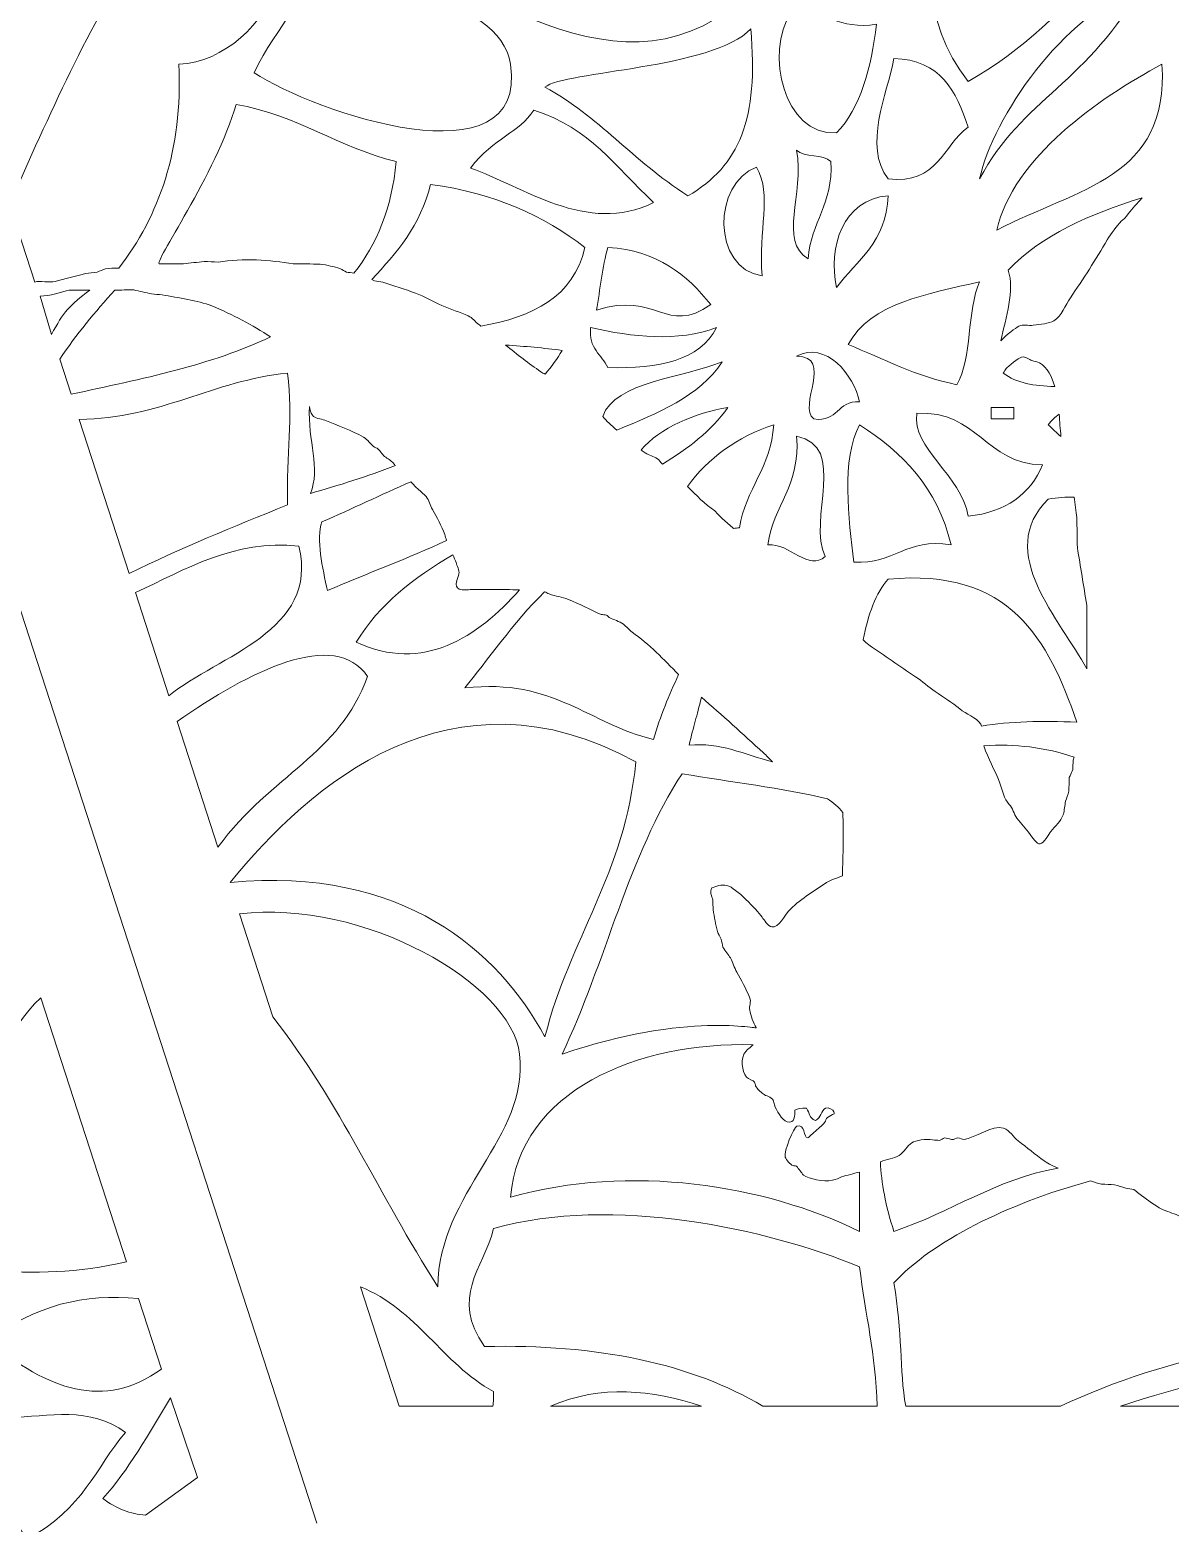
# Model space of a CAD drawing. Header units: millimetres. Extents: x -210 to 134, y -139 to 86.
# Drawn here: x 49.54 to 71.32, y 11.08 to 39.59 of the extents above; entities that cross this region are included whole.
import ezdxf

# ---------------------------------------------------------------- set-up
doc = ezdxf.new("R2010")
doc.units = ezdxf.units.MM
doc.header["$MEASUREMENT"] = 0
doc.layers.add('Side 2 Detail', color=7, linetype='Continuous')
doc.layers.add('Side 2 Scoring', color=7, linetype='Continuous')

msp = doc.modelspace()

# ---------------------------------------------------------------- linework, layer by layer
at = {"layer": 'Side 2 Detail', "color": 250, "lineweight": 9}
for points, knots in [([(55.7714, 41.6686), (57.732, 40.5763), (60.9842, 37.9367), (63.31, 40.3579), (63.31, 40.3579), (63.3038, 43.3012), (63.383, 46.3306), (62.7643, 48.6614), (62.7643, 48.6614), (61.6232, 43.9911), (58.1062, 43.9909), (55.7714, 41.6686)], [0, 0, 0, 0, 0.25, 0.25, 0.25, 0.25, 0.5, 0.5, 0.5, 0.5, 1, 1, 1, 1]), ([(71.8331, 43.5263), (70.247, 44.0165), (69.4478, 45.2931), (68.4459, 46.367), (68.4459, 46.367), (68.0273, 43.9515), (65.5989, 40.9506), (67.462, 38.6091), (67.462, 38.6091), (69.5204, 39.7695), (70.8161, 41.8818), (71.8331, 43.5263)], [0, 0, 0, 0, 0.25, 0.25, 0.25, 0.25, 0.5, 0.5, 0.5, 0.5, 1, 1, 1, 1]), ([(49.6336, 34.7782), (49.7339, 34.8082), (49.9079, 34.7618), (50.0208, 34.791), (50.0208, 34.791), (50.1928, 34.8342), (50.4301, 34.8971), (50.6024, 34.9391), (50.6024, 34.9391), (50.6758, 34.9491), (50.7492, 34.9592), (50.8218, 34.9694), (50.8218, 34.9694), (50.8773, 34.9902), (50.9304, 35.0101), (50.9862, 35.0311), (50.9862, 35.0311), (51.0623, 35.0483), (51.1481, 35.0417), (51.2352, 35.0424), (51.2352, 35.0424), (52.0063, 36.04), (52.4614, 37.3024), (52.3845, 38.9373), (52.3845, 38.9373), (54.1412, 39.0251), (55.3053, 41.8184), (53.97, 42.8299)], [0, 0, 0, 0, 0.125, 0.125, 0.125, 0.125, 0.25, 0.25, 0.25, 0.25, 0.375, 0.375, 0.375, 0.375, 0.5, 0.5, 0.5, 0.5, 0.625, 0.625, 0.625, 0.625, 0.75, 0.75, 0.75, 0.75, 1, 1, 1, 1]), ([(72.7978, 38.7812), (72.8146, 38.8045), (72.8325, 38.8288), (72.8491, 38.8532), (72.8491, 38.8532), (72.8942, 38.8897), (72.9545, 38.9252), (72.9921, 38.9693), (72.9921, 38.9693), (73.0007, 38.9888), (73.0086, 39.0069), (73.0175, 39.0265), (73.0175, 39.0265), (73.0423, 39.0419), (73.0692, 39.057), (73.0944, 39.0725), (73.0944, 39.0725), (73.3193, 39.3183), (73.5343, 39.5641), (73.7834, 39.7886), (73.7834, 39.7886), (73.8647, 39.8614), (73.9312, 39.9522), (73.9984, 40.0373), (73.9984, 40.0373), (74.2064, 40.2402), (74.4132, 40.4435), (74.6216, 40.6462), (74.6216, 40.6462), (74.6746, 40.7053), (74.7277, 40.7652), (74.7794, 40.8249), (74.7794, 40.8249), (74.8765, 40.8989), (74.9733, 40.9737), (75.0698, 41.0481), (75.0698, 41.0481), (74.849, 41.6396), (74.6126, 42.216), (74.2368, 42.652), (74.2368, 42.652), (73.184, 41.3981), (70.833, 40.1858), (71.8803, 37.7663), (71.8803, 37.7663), (72.0729, 38.0179), (72.2782, 38.244), (72.4815, 38.4858), (72.4815, 38.4858), (72.5683, 38.5897), (72.6899, 38.6958), (72.7978, 38.7812)], [0, 0, 0, 0, 0.0714286, 0.0714286, 0.0714286, 0.0714286, 0.1428571, 0.1428571, 0.1428571, 0.1428571, 0.2142857, 0.2142857, 0.2142857, 0.2142857, 0.2857143, 0.2857143, 0.2857143, 0.2857143, 0.3571429, 0.3571429, 0.3571429, 0.3571429, 0.4285714, 0.4285714, 0.4285714, 0.4285714, 0.5, 0.5, 0.5, 0.5, 0.5714286, 0.5714286, 0.5714286, 0.5714286, 0.6428571, 0.6428571, 0.6428571, 0.6428571, 0.7142857, 0.7142857, 0.7142857, 0.7142857, 0.7857143, 0.7857143, 0.7857143, 0.7857143, 0.8571429, 0.8571429, 0.8571429, 0.8571429, 1, 1, 1, 1]), ([(58.7211, 38.9371), (58.523, 40.2809), (55.7431, 40.4212), (55.0063, 41.5593), (55.0063, 41.5593), (54.9336, 40.1393), (54.2573, 39.7018), (53.8215, 38.7757), (53.8215, 38.7757), (54.9663, 38.0161), (59.0605, 36.6299), (58.7211, 38.9371)], [0, 0, 0, 0, 0.25, 0.25, 0.25, 0.25, 0.5, 0.5, 0.5, 0.5, 1, 1, 1, 1]), ([(70.7834, 40.4607), (69.2317, 39.8235), (67.9502, 37.9439), (67.6811, 36.7514), (67.6811, 36.7514), (68.4876, 38.2765), (69.7892, 38.6064), (70.7834, 40.4607)], [0, 0, 0, 0, 0.3333333, 0.3333333, 0.3333333, 0.3333333, 1, 1, 1, 1]), ([(65.714, 39.7023), (64.9764, 39.5829), (64.7528, 39.9787), (64.0748, 39.9203), (64.0748, 39.9203), (63.5856, 39.1524), (63.9242, 37.5806), (64.9495, 37.6257), (64.9495, 37.6257), (65.408, 38.1141), (65.6072, 38.8617), (65.714, 39.7023)], [0, 0, 0, 0, 0.25, 0.25, 0.25, 0.25, 0.5, 0.5, 0.5, 0.5, 1, 1, 1, 1]), ([(63.3103, 39.6115), (62.5775, 38.847), (59.7457, 38.811), (59.377, 38.5004), (59.377, 38.5004), (60.4178, 37.938), (61.0245, 37.1209), (62.1087, 36.4241), (62.1087, 36.4241), (63.0991, 36.9999), (63.4588, 37.8974), (63.3103, 39.6115)], [0, 0, 0, 0, 0.25, 0.25, 0.25, 0.25, 0.5, 0.5, 0.5, 0.5, 1, 1, 1, 1]), ([(67.462, 37.7353), (67.2374, 38.4207), (66.9328, 39.0269), (66.0419, 39.0468), (66.0419, 39.0468), (65.9182, 38.3687), (65.4456, 37.3773), (65.9327, 36.7512), (65.9327, 36.7512), (66.8894, 36.6329), (66.9725, 37.3875), (67.462, 37.7353)], [0, 0, 0, 0, 0.25, 0.25, 0.25, 0.25, 0.5, 0.5, 0.5, 0.5, 1, 1, 1, 1]), ([(71.1641, 38.9368), (69.9576, 38.2963), (68.3116, 37.1445), (68.0094, 35.7689), (68.0094, 35.7689), (69.5701, 36.5867), (71.2964, 36.7521), (71.1641, 38.9368)], [0, 0, 0, 0, 0.3333333, 0.3333333, 0.3333333, 0.3333333, 1, 1, 1, 1]), ([(52.4724, 35.1282), (52.6009, 35.1468), (52.747, 35.152), (52.8655, 35.1739), (52.8655, 35.1739), (52.9544, 35.1685), (53.0432, 35.1637), (53.1325, 35.1587), (53.1325, 35.1587), (53.622, 35.2395), (54.1222, 35.2018), (54.5677, 35.1232), (54.5677, 35.1232), (54.7403, 35.1232), (54.9101, 35.1234), (55.0834, 35.1229), (55.0834, 35.1229), (55.2315, 35.0983), (55.3359, 35.0759), (55.4717, 35.0312), (55.4717, 35.0312), (55.5092, 35.0109), (55.5468, 34.9904), (55.5847, 34.9694), (55.5847, 34.9694), (55.6329, 34.9623), (55.6812, 34.9544), (55.7301, 34.9472), (55.7301, 34.9472), (56.1631, 35.4929), (56.4546, 36.1812), (56.5355, 37.0795), (56.5355, 37.0795), (55.4238, 37.351), (54.6531, 37.9646), (53.4763, 38.1723), (53.4763, 38.1723), (53.1149, 36.8609), (51.8581, 35.0975), (52.0183, 35.1234), (52.0183, 35.1234), (52.1699, 35.1244), (52.3208, 35.1255), (52.4724, 35.1282)], [0, 0, 0, 0, 0.0833333, 0.0833333, 0.0833333, 0.0833333, 0.1666667, 0.1666667, 0.1666667, 0.1666667, 0.25, 0.25, 0.25, 0.25, 0.3333333, 0.3333333, 0.3333333, 0.3333333, 0.4166667, 0.4166667, 0.4166667, 0.4166667, 0.5, 0.5, 0.5, 0.5, 0.5833333, 0.5833333, 0.5833333, 0.5833333, 0.6666667, 0.6666667, 0.6666667, 0.6666667, 0.75, 0.75, 0.75, 0.75, 0.8333333, 0.8333333, 0.8333333, 0.8333333, 1, 1, 1, 1]), ([(61.4524, 36.2982), (60.7003, 37.0025), (60.2597, 37.7012), (59.1652, 38.0626), (59.1652, 38.0626), (58.8823, 37.6169), (58.4107, 37.5532), (57.9559, 36.9538), (57.9559, 36.9538), (58.9444, 36.6146), (60.1835, 35.665), (61.4524, 36.2982)], [0, 0, 0, 0, 0.25, 0.25, 0.25, 0.25, 0.5, 0.5, 0.5, 0.5, 1, 1, 1, 1]), ([(64.4027, 35.2218), (64.4617, 35.9282), (64.8851, 36.2696), (64.8403, 37.0795), (64.8403, 37.0795), (64.7004, 37.2314), (64.3242, 37.1465), (64.1843, 37.2986), (64.1843, 37.2986), (64.3352, 36.442), (63.8364, 35.5685), (64.4027, 35.2218)], [0, 0, 0, 0, 0.25, 0.25, 0.25, 0.25, 0.5, 0.5, 0.5, 0.5, 1, 1, 1, 1]), ([(63.4195, 36.97), (62.5868, 36.6747), (62.5544, 35.0443), (63.5284, 34.8941), (63.5284, 34.8941), (63.4419, 35.7724), (63.7292, 36.4363), (63.4195, 36.97)], [0, 0, 0, 0, 0.3333333, 0.3333333, 0.3333333, 0.3333333, 1, 1, 1, 1]), ([(56.2795, 34.7768), (56.4818, 34.7146), (56.7029, 34.6406), (56.9079, 34.566), (56.9079, 34.566), (57.0764, 34.505), (57.2514, 34.4041), (57.4085, 34.3303), (57.4085, 34.3303), (57.5777, 34.2521), (57.7441, 34.2062), (57.9142, 34.1312), (57.9142, 34.1312), (57.987, 34.0993), (58.0521, 34.0158), (58.1134, 33.9672), (58.1134, 33.9672), (58.1265, 33.9571), (58.1406, 33.9471), (58.1537, 33.9376), (58.1537, 33.9376), (59.1424, 34.1117), (59.9262, 34.4928), (60.1412, 35.4407), (60.1412, 35.4407), (59.3557, 36.0389), (58.4159, 36.4828), (57.1915, 36.6423), (57.1915, 36.6423), (57.0003, 35.8562), (56.5452, 35.3337), (56.0715, 34.8302), (56.0715, 34.8302), (56.088, 34.8192), (56.1042, 34.808), (56.1207, 34.8009), (56.1207, 34.8009), (56.1731, 34.7923), (56.2268, 34.7844), (56.2795, 34.7768)], [0, 0, 0, 0, 0.0909091, 0.0909091, 0.0909091, 0.0909091, 0.1818182, 0.1818182, 0.1818182, 0.1818182, 0.2727273, 0.2727273, 0.2727273, 0.2727273, 0.3636364, 0.3636364, 0.3636364, 0.3636364, 0.4545455, 0.4545455, 0.4545455, 0.4545455, 0.5454545, 0.5454545, 0.5454545, 0.5454545, 0.6363636, 0.6363636, 0.6363636, 0.6363636, 0.7272727, 0.7272727, 0.7272727, 0.7272727, 0.8181818, 0.8181818, 0.8181818, 0.8181818, 1, 1, 1, 1]), ([(65.9324, 36.4237), (65.0725, 36.3657), (64.7762, 35.4359), (64.9491, 34.6755), (64.9491, 34.6755), (65.335, 35.2009), (65.9065, 35.5394), (65.9324, 36.4237)], [0, 0, 0, 0, 0.3333333, 0.3333333, 0.3333333, 0.3333333, 1, 1, 1, 1]), ([(68.7053, 33.9533), (68.8449, 33.9748), (68.9985, 33.9798), (69.0995, 34.0394), (69.0995, 34.0394), (69.2507, 34.1328), (69.3155, 34.3321), (69.4154, 34.4788), (69.4154, 34.4788), (69.6627, 34.8416), (69.8973, 35.2031), (70.1202, 35.5875), (70.1202, 35.5875), (70.1926, 35.7135), (70.2973, 35.8369), (70.3914, 35.9461), (70.3914, 35.9461), (70.4131, 35.9623), (70.4361, 35.9798), (70.4575, 35.9972), (70.4575, 35.9972), (70.5347, 36.1094), (70.6239, 36.2126), (70.7186, 36.3087), (70.7186, 36.3087), (70.7428, 36.3332), (70.7624, 36.3616), (70.7834, 36.3893), (70.7834, 36.3893), (69.7888, 36.0701), (68.8603, 35.6841), (68.2275, 35.0037), (68.2275, 35.0037), (68.3512, 34.6261), (68.1875, 34.0938), (68.0828, 33.6584), (68.0828, 33.6584), (68.203, 33.7764), (68.3601, 33.8992), (68.4297, 33.9373), (68.4297, 33.9373), (68.5034, 33.9798), (68.6109, 33.9386), (68.7053, 33.9533)], [0, 0, 0, 0, 0.0833333, 0.0833333, 0.0833333, 0.0833333, 0.1666667, 0.1666667, 0.1666667, 0.1666667, 0.25, 0.25, 0.25, 0.25, 0.3333333, 0.3333333, 0.3333333, 0.3333333, 0.4166667, 0.4166667, 0.4166667, 0.4166667, 0.5, 0.5, 0.5, 0.5, 0.5833333, 0.5833333, 0.5833333, 0.5833333, 0.6666667, 0.6666667, 0.6666667, 0.6666667, 0.75, 0.75, 0.75, 0.75, 0.8333333, 0.8333333, 0.8333333, 0.8333333, 1, 1, 1, 1]), ([(62.5458, 34.3482), (62.089, 34.9119), (61.5399, 35.382), (60.579, 35.441), (60.579, 35.441), (60.4767, 35.0695), (60.4326, 34.64), (60.3599, 34.2389), (60.3599, 34.2389), (61.5199, 34.617), (61.6853, 33.7459), (62.5458, 34.3482)], [0, 0, 0, 0, 0.25, 0.25, 0.25, 0.25, 0.5, 0.5, 0.5, 0.5, 1, 1, 1, 1]), ([(49.9523, 33.7788), (50.1742, 34.2018), (50.3061, 34.3407), (50.6823, 34.624), (50.6823, 34.624), (50.4863, 34.6238), (50.487, 34.6233), (50.2906, 34.623), (50.2906, 34.623), (50.1414, 34.5925), (49.9189, 34.5108), (49.7335, 34.5074)], [0, 0, 0, 0, 0.25, 0.25, 0.25, 0.25, 0.5, 0.5, 0.5, 0.5, 1, 1, 1, 1]), ([(52.0638, 34.5352), (51.9976, 34.5412), (51.9318, 34.5448), (51.864, 34.551), (51.864, 34.551), (51.7506, 34.5756), (51.6359, 34.6015), (51.5219, 34.6271), (51.5219, 34.6271), (51.402, 34.6268), (51.2807, 34.6266), (51.1601, 34.6263), (51.1601, 34.6263), (50.7884, 34.2078), (50.425, 33.7814), (50.1111, 33.3051)], [0, 0, 0, 0, 0.2, 0.2, 0.2, 0.2, 0.4, 0.4, 0.4, 0.4, 0.6, 0.6, 0.6, 0.6, 1, 1, 1, 1]), ([(50.3275, 32.6374), (51.6755, 32.9249), (53.0332, 33.2019), (54.1381, 33.7323), (54.1381, 33.7323), (53.787, 33.9528), (53.4143, 34.1596), (53.0147, 34.3212), (53.0147, 34.3212), (52.7397, 34.432), (52.3776, 34.4754), (52.0638, 34.5352)], [0, 0, 0, 0, 0.25, 0.25, 0.25, 0.25, 0.5, 0.5, 0.5, 0.5, 1, 1, 1, 1]), ([(67.6808, 34.7854), (66.6855, 34.5424), (65.5979, 34.3916), (65.1676, 33.5834), (65.1676, 33.5834), (65.8476, 33.3161), (66.4577, 32.9785), (67.2436, 32.8185), (67.2436, 32.8185), (67.543, 33.3209), (67.4317, 34.2335), (67.6808, 34.7854)], [0, 0, 0, 0, 0.25, 0.25, 0.25, 0.25, 0.5, 0.5, 0.5, 0.5, 1, 1, 1, 1]), ([(62.6551, 33.9109), (61.9175, 33.6296), (61.0476, 33.7249), (60.2507, 33.9116), (60.2507, 33.9116), (60.2025, 33.4987), (60.4664, 33.3979), (60.5787, 33.1457), (60.5787, 33.1457), (61.5571, 33.1153), (62.3374, 33.2818), (62.6551, 33.9109)], [0, 0, 0, 0, 0.25, 0.25, 0.25, 0.25, 0.5, 0.5, 0.5, 0.5, 1, 1, 1, 1]), ([(64.1847, 33.3647), (64.9037, 33.3568), (64.1947, 32.4073), (64.5123, 32.163), (64.5123, 32.163), (64.9801, 32.095), (64.9574, 32.5189), (65.386, 32.4905), (65.386, 32.4905), (65.2816, 33.0083), (64.7383, 33.6608), (64.1847, 33.3647)], [0, 0, 0, 0, 0.25, 0.25, 0.25, 0.25, 0.5, 0.5, 0.5, 0.5, 1, 1, 1, 1]), ([(59.3805, 33.0205), (59.5059, 33.1656), (59.6151, 33.3163), (59.7043, 33.4739), (59.7043, 33.4739), (59.3602, 33.5178), (58.9953, 33.5528), (58.626, 33.5741), (58.626, 33.5741), (58.8469, 33.3988), (59.0673, 33.2226), (59.2999, 33.0642), (59.2999, 33.0642), (59.3257, 33.0462), (59.3533, 33.0341), (59.3805, 33.0205)], [0, 0, 0, 0, 0.2, 0.2, 0.2, 0.2, 0.4, 0.4, 0.4, 0.4, 0.6, 0.6, 0.6, 0.6, 1, 1, 1, 1]), ([(60.7492, 31.9522), (61.533, 32.275), (62.3264, 32.5878), (62.7639, 33.2553), (62.7639, 33.2553), (62.0591, 32.9569), (60.7041, 32.8808), (60.4826, 32.2104), (60.4826, 32.2104), (60.5484, 32.1307), (60.6486, 32.0371), (60.7492, 31.9522)], [0, 0, 0, 0, 0.25, 0.25, 0.25, 0.25, 0.5, 0.5, 0.5, 0.5, 1, 1, 1, 1]), ([(68.8273, 33.2381), (68.7777, 33.2524), (68.7295, 33.2656), (68.6798, 33.2792), (68.6798, 33.2792), (68.6292, 33.2965), (68.5596, 33.3633), (68.48, 33.3449), (68.48, 33.3449), (68.4321, 33.3338), (68.2175, 33.1638), (68.1893, 33.1254), (68.1893, 33.1254), (68.1755, 33.1066), (68.1545, 33.0727), (68.1327, 33.037), (68.1327, 33.037), (68.3825, 32.8498), (68.7264, 32.7909), (69.1146, 32.7836), (69.1146, 32.7836), (69.0612, 32.9742), (68.9782, 33.1371), (68.8273, 33.2381)], [0, 0, 0, 0, 0.1428571, 0.1428571, 0.1428571, 0.1428571, 0.2857143, 0.2857143, 0.2857143, 0.2857143, 0.4285714, 0.4285714, 0.4285714, 0.4285714, 0.5714286, 0.5714286, 0.5714286, 0.5714286, 0.7142857, 0.7142857, 0.7142857, 0.7142857, 1, 1, 1, 1]), ([(51.4371, 29.213), (52.4076, 29.6877), (53.4322, 30.1077), (54.4606, 30.5235), (54.4606, 30.5235), (54.4368, 31.5095), (54.5722, 32.1735), (54.4602, 33.037)], [0, 0, 0, 0, 0.3333333, 0.3333333, 0.3333333, 0.3333333, 1, 1, 1, 1]), ([(56.315, 31.4485), (56.2637, 31.4899), (56.2268, 31.5665), (56.1721, 31.6039), (56.1721, 31.6039), (56.1552, 31.6092), (56.1373, 31.6164), (56.1207, 31.6227), (56.1207, 31.6227), (56.047, 31.6788), (55.995, 31.7691), (55.9127, 31.8173), (55.9127, 31.8173), (55.6829, 31.947), (55.42, 32.0366), (55.1754, 32.1386), (55.1754, 32.1386), (55.0941, 32.1737), (54.9815, 32.1682), (54.9353, 32.2357), (54.9353, 32.2357), (54.9046, 32.2798), (54.8902, 32.3381), (54.8798, 32.4007), (54.8798, 32.4007), (54.8426, 31.7496), (55.0996, 31.2163), (54.897, 30.7421), (54.897, 30.7421), (55.4317, 30.8913), (55.9847, 31.0677), (56.5204, 31.2723), (56.5204, 31.2723), (56.5083, 31.2871), (56.4952, 31.3021), (56.4838, 31.3169), (56.4838, 31.3169), (56.4418, 31.3698), (56.3691, 31.4074), (56.315, 31.4485)], [0, 0, 0, 0, 0.0909091, 0.0909091, 0.0909091, 0.0909091, 0.1818182, 0.1818182, 0.1818182, 0.1818182, 0.2727273, 0.2727273, 0.2727273, 0.2727273, 0.3636364, 0.3636364, 0.3636364, 0.3636364, 0.4545455, 0.4545455, 0.4545455, 0.4545455, 0.5454545, 0.5454545, 0.5454545, 0.5454545, 0.6363636, 0.6363636, 0.6363636, 0.6363636, 0.7272727, 0.7272727, 0.7272727, 0.7272727, 0.8181818, 0.8181818, 0.8181818, 0.8181818, 1, 1, 1, 1]), ([(61.5257, 31.4035), (61.5612, 31.3777), (61.5905, 31.3377), (61.6212, 31.3009), (61.6212, 31.3009), (62.1056, 31.5941), (62.5455, 31.9313), (62.8735, 32.3816), (62.8735, 32.3816), (62.2575, 32.285), (61.5585, 31.991), (61.2184, 31.5715), (61.2184, 31.5715), (61.2433, 31.5534), (61.2667, 31.5321), (61.2915, 31.5162), (61.2915, 31.5162), (61.369, 31.4678), (61.4537, 31.4566), (61.5257, 31.4035)], [0, 0, 0, 0, 0.1666667, 0.1666667, 0.1666667, 0.1666667, 0.3333333, 0.3333333, 0.3333333, 0.3333333, 0.5, 0.5, 0.5, 0.5, 0.6666667, 0.6666667, 0.6666667, 0.6666667, 1, 1, 1, 1]), ([(67.462, 30.3056), (68.1813, 30.3871), (68.6478, 30.7223), (68.8827, 31.2888), (68.8827, 31.2888), (67.7714, 31.3059), (67.6625, 32.327), (66.4791, 32.2722), (66.4791, 32.2722), (66.3809, 31.6072), (67.3276, 31.0964), (67.462, 30.3056)], [0, 0, 0, 0, 0.25, 0.25, 0.25, 0.25, 0.5, 0.5, 0.5, 0.5, 1, 1, 1, 1]), ([(67.8995, 32.3813), (67.8992, 32.3084), (67.8995, 32.2354), (67.8995, 32.1632), (67.8995, 32.1632), (68.0449, 32.163), (68.191, 32.163), (68.336, 32.1634), (68.336, 32.1634), (68.3364, 32.2352), (68.3364, 32.3084), (68.3364, 32.3816), (68.3364, 32.3816), (68.1913, 32.3816), (68.0449, 32.3818), (67.8995, 32.3813)], [0, 0, 0, 0, 0.2, 0.2, 0.2, 0.2, 0.4, 0.4, 0.4, 0.4, 0.6, 0.6, 0.6, 0.6, 1, 1, 1, 1]), ([(68.9916, 32.0533), (69.0702, 31.9753), (69.1518, 31.9007), (69.2338, 31.8266), (69.2338, 31.8266), (69.2207, 31.9698), (69.2101, 32.1141), (69.1994, 32.2566), (69.1994, 32.2566), (69.126, 32.2021), (69.0564, 32.1367), (68.9916, 32.0533)], [0, 0, 0, 0, 0.25, 0.25, 0.25, 0.25, 0.5, 0.5, 0.5, 0.5, 1, 1, 1, 1]), ([(62.7732, 30.2488), (62.8452, 30.1947), (62.9114, 30.1328), (62.9803, 30.0737), (62.9803, 30.0737), (63.0171, 30.0777), (63.0506, 30.0784), (63.0915, 30.087), (63.0915, 30.087), (63.2156, 30.8367), (63.6944, 31.233), (63.7475, 32.0538), (63.7475, 32.0538), (63.0447, 31.814), (62.4931, 31.4227), (62.1018, 30.871), (62.1018, 30.871), (62.2675, 30.7078), (62.4301, 30.5419), (62.6206, 30.4078), (62.6206, 30.4078), (62.6709, 30.3542), (62.7219, 30.3013), (62.7732, 30.2488)], [0, 0, 0, 0, 0.1428571, 0.1428571, 0.1428571, 0.1428571, 0.2857143, 0.2857143, 0.2857143, 0.2857143, 0.4285714, 0.4285714, 0.4285714, 0.4285714, 0.5714286, 0.5714286, 0.5714286, 0.5714286, 0.7142857, 0.7142857, 0.7142857, 0.7142857, 1, 1, 1, 1]), ([(67.1344, 29.7589), (66.8804, 30.8527), (66.2045, 31.5241), (65.3863, 32.0533), (65.3863, 32.0533), (65.0346, 31.406), (65.1779, 30.2439), (65.2771, 29.4316), (65.2771, 29.4316), (66.0605, 29.3756), (66.2624, 29.903), (67.1344, 29.7589)], [0, 0, 0, 0, 0.25, 0.25, 0.25, 0.25, 0.5, 0.5, 0.5, 0.5, 1, 1, 1, 1]), ([(64.7307, 29.5401), (64.3859, 30.2414), (65.1744, 31.6454), (64.1847, 31.8351), (64.1847, 31.8351), (64.2653, 30.8802), (63.7406, 30.5301), (63.6383, 29.759), (63.6383, 29.759), (64.0493, 29.8009), (64.4227, 29.2404), (64.7307, 29.5401)], [0, 0, 0, 0, 0.25, 0.25, 0.25, 0.25, 0.5, 0.5, 0.5, 0.5, 1, 1, 1, 1]), ([(57.229, 30.4327), (57.1808, 30.5182), (57.1646, 30.6057), (57.1119, 30.6833), (57.1119, 30.6833), (57.0616, 30.728), (57.0134, 30.7715), (56.9638, 30.8156), (56.9638, 30.8156), (56.9117, 30.8599), (56.8639, 30.9107), (56.8159, 30.9623), (56.8159, 30.9623), (56.242, 30.7144), (55.6877, 30.4467), (55.1151, 30.1962), (55.1151, 30.1962), (55.0063, 29.8772), (55.1261, 29.3075), (55.225, 28.885), (55.225, 28.885), (55.9729, 29.2146), (56.7667, 29.4972), (57.4974, 29.8438), (57.4974, 29.8438), (57.4867, 29.8822), (57.4757, 29.9196), (57.465, 29.9582), (57.465, 29.9582), (57.401, 30.1173), (57.3124, 30.287), (57.229, 30.4327)], [0, 0, 0, 0, 0.1111111, 0.1111111, 0.1111111, 0.1111111, 0.2222222, 0.2222222, 0.2222222, 0.2222222, 0.3333333, 0.3333333, 0.3333333, 0.3333333, 0.4444444, 0.4444444, 0.4444444, 0.4444444, 0.5555556, 0.5555556, 0.5555556, 0.5555556, 0.6666667, 0.6666667, 0.6666667, 0.6666667, 0.7777778, 0.7777778, 0.7777778, 0.7777778, 1, 1, 1, 1]), ([(69.7268, 27.7969), (69.7268, 28.0675), (69.7268, 28.3369), (69.7264, 28.6089), (69.7264, 28.6089), (69.6662, 28.9765), (69.6072, 29.3534), (69.5483, 29.7013), (69.5483, 29.7013), (69.5446, 29.8944), (69.5415, 30.0872), (69.5383, 30.2789), (69.5383, 30.2789), (69.5156, 30.4019), (69.5032, 30.5388), (69.4863, 30.6732), (69.4863, 30.6732), (69.3341, 30.6728), (69.1718, 30.6615), (68.992, 30.6334), (68.992, 30.6334), (67.9519, 29.6217), (69.2338, 28.3169), (69.7264, 27.3904), (69.7264, 27.3904), (69.7278, 27.5237), (69.7268, 27.6591), (69.7268, 27.7969)], [0, 0, 0, 0, 0.125, 0.125, 0.125, 0.125, 0.25, 0.25, 0.25, 0.25, 0.375, 0.375, 0.375, 0.375, 0.5, 0.5, 0.5, 0.5, 0.625, 0.625, 0.625, 0.625, 0.75, 0.75, 0.75, 0.75, 1, 1, 1, 1]), ([(57.9807, 28.9046), (57.8991, 28.9045), (57.8057, 28.886), (57.7406, 28.916), (57.7406, 28.916), (57.6235, 28.9668), (57.7179, 29.1358), (57.7348, 29.2068), (57.7348, 29.2068), (57.7493, 29.264), (57.6965, 29.3687), (57.6793, 29.4211), (57.6793, 29.4211), (57.6635, 29.4673), (57.6407, 29.5172), (57.6183, 29.5659), (57.6183, 29.5659), (56.8752, 29.1387), (56.2169, 28.6263), (55.7718, 27.9013), (55.7718, 27.9013), (57.0488, 27.3053), (58.0948, 27.9929), (58.8941, 28.9028), (58.8941, 28.9028), (58.8093, 28.9033), (58.7239, 28.9036), (58.6398, 28.9046), (58.6398, 28.9046), (58.4207, 28.9043), (58.2009, 28.9048), (57.9807, 28.9046)], [0, 0, 0, 0, 0.1111111, 0.1111111, 0.1111111, 0.1111111, 0.2222222, 0.2222222, 0.2222222, 0.2222222, 0.3333333, 0.3333333, 0.3333333, 0.3333333, 0.4444444, 0.4444444, 0.4444444, 0.4444444, 0.5555556, 0.5555556, 0.5555556, 0.5555556, 0.6666667, 0.6666667, 0.6666667, 0.6666667, 0.7777778, 0.7777778, 0.7777778, 0.7777778, 1, 1, 1, 1]), ([(66.457, 27.239), (66.5849, 27.1569), (66.7065, 27.0443), (66.8308, 26.9587), (66.8308, 26.9587), (66.9893, 26.8476), (67.1543, 26.7494), (67.2997, 26.6257), (67.2997, 26.6257), (67.4224, 26.5224), (67.6146, 26.4697), (67.7049, 26.335), (67.7049, 26.335), (67.7114, 26.3251), (67.7124, 26.3114), (67.7166, 26.2997), (67.7166, 26.2997), (68.2654, 26.3823), (68.8714, 26.4076), (69.5383, 26.372), (69.5383, 26.372), (68.9975, 27.9438), (68.2675, 29.3258), (65.9324, 29.1036), (65.9324, 29.1036), (65.704, 28.8471), (65.5458, 28.4253), (65.4562, 27.9443), (65.4562, 27.9443), (65.4907, 27.9114), (65.5248, 27.8771), (65.5624, 27.8529), (65.5624, 27.8529), (65.8628, 27.6501), (66.1515, 27.4379), (66.457, 27.239)], [0, 0, 0, 0, 0.1, 0.1, 0.1, 0.1, 0.2, 0.2, 0.2, 0.2, 0.3, 0.3, 0.3, 0.3, 0.4, 0.4, 0.4, 0.4, 0.5, 0.5, 0.5, 0.5, 0.6, 0.6, 0.6, 0.6, 0.7, 0.7, 0.7, 0.7, 0.8, 0.8, 0.8, 0.8, 1, 1, 1, 1]), ([(61.041, 28.0928), (60.9852, 28.1435), (60.9329, 28.1957), (60.8771, 28.2456), (60.8771, 28.2456), (60.7899, 28.3021), (60.7051, 28.3238), (60.6014, 28.3734), (60.6014, 28.3734), (60.5849, 28.3887), (60.568, 28.4049), (60.5508, 28.4196), (60.5508, 28.4196), (60.5167, 28.422), (60.4822, 28.4267), (60.4492, 28.4301), (60.4492, 28.4301), (60.2497, 28.5105), (60.0371, 28.6346), (59.8252, 28.7167), (59.8252, 28.7167), (59.6957, 28.766), (59.5903, 28.7751), (59.457, 28.8235), (59.457, 28.8235), (59.4284, 28.8366), (59.3994, 28.8494), (59.3705, 28.8624), (59.3705, 28.8624), (58.7662, 28.2687), (58.2622, 27.5287), (57.8474, 27.0273), (57.8474, 27.0273), (59.5669, 27.2179), (60.2108, 26.3317), (61.4531, 26.0442), (61.4531, 26.0442), (61.5768, 26.4919), (61.7524, 26.8867), (61.9282, 27.2813), (61.9282, 27.2813), (61.6525, 27.5714), (61.3714, 27.8609), (61.041, 28.0928)], [0, 0, 0, 0, 0.0833333, 0.0833333, 0.0833333, 0.0833333, 0.1666667, 0.1666667, 0.1666667, 0.1666667, 0.25, 0.25, 0.25, 0.25, 0.3333333, 0.3333333, 0.3333333, 0.3333333, 0.4166667, 0.4166667, 0.4166667, 0.4166667, 0.5, 0.5, 0.5, 0.5, 0.5833333, 0.5833333, 0.5833333, 0.5833333, 0.6666667, 0.6666667, 0.6666667, 0.6666667, 0.75, 0.75, 0.75, 0.75, 0.8333333, 0.8333333, 0.8333333, 0.8333333, 1, 1, 1, 1]), ([(59.377, 20.362), (59.8539, 22.2532), (60.9011, 23.4585), (61.114, 25.6141), (61.114, 25.6141), (57.599, 27.5488), (54.8757, 25.1731), (53.3674, 23.3131), (53.3674, 23.3131), (56.6609, 23.6199), (58.4927, 22.0026), (59.377, 20.362)], [0, 0, 0, 0, 0.25, 0.25, 0.25, 0.25, 0.5, 0.5, 0.5, 0.5, 1, 1, 1, 1]), ([(63.5501, 25.7881), (63.3482, 25.9641), (63.1587, 26.1474), (62.9624, 26.3248), (62.9624, 26.3248), (62.7643, 26.504), (62.5624, 26.6741), (62.366, 26.8515), (62.366, 26.8515), (62.2765, 26.4772), (62.221, 26.3064), (62.13, 25.9327), (62.13, 25.9327), (62.7191, 25.9955), (63.1922, 25.7543), (63.7275, 25.6142), (63.7275, 25.6142), (63.6658, 25.6711), (63.6086, 25.737), (63.5501, 25.7881)], [0, 0, 0, 0, 0.1666667, 0.1666667, 0.1666667, 0.1666667, 0.3333333, 0.3333333, 0.3333333, 0.3333333, 0.5, 0.5, 0.5, 0.5, 0.6666667, 0.6666667, 0.6666667, 0.6666667, 1, 1, 1, 1]), ([(68.2454, 24.8012), (68.3133, 24.7297), (68.3336, 24.6222), (68.3943, 24.5416), (68.3943, 24.5416), (68.4718, 24.435), (68.5706, 24.337), (68.6437, 24.2293), (68.6437, 24.2293), (68.6688, 24.1957), (68.7822, 24.0312), (68.8369, 24.0467), (68.8369, 24.0467), (68.9062, 24.0657), (68.9988, 24.2278), (69.0423, 24.2867), (69.0423, 24.2867), (69.1235, 24.3964), (69.2286, 24.4698), (69.2824, 24.6129), (69.2824, 24.6129), (69.2962, 24.6963), (69.3096, 24.7807), (69.3227, 24.8639), (69.3227, 24.8639), (69.3399, 24.9244), (69.3713, 24.9812), (69.3854, 25.0578), (69.3854, 25.0578), (69.3885, 25.1426), (69.3909, 25.2287), (69.3943, 25.3133), (69.3943, 25.3133), (69.4136, 25.3553), (69.4322, 25.3994), (69.4515, 25.4401), (69.4515, 25.4401), (69.4739, 25.5202), (69.4543, 25.6025), (69.476, 25.6702), (69.476, 25.6702), (69.4794, 25.6807), (69.4856, 25.6931), (69.4895, 25.7048), (69.4895, 25.7048), (68.9406, 25.8888), (68.3543, 25.9675), (67.7631, 25.9181), (67.7631, 25.9181), (67.8375, 25.6754), (67.975, 25.4576), (68.0611, 25.227), (68.0611, 25.227), (68.119, 25.0709), (68.1438, 24.9109), (68.2454, 24.8012)], [0, 0, 0, 0, 0.0666667, 0.0666667, 0.0666667, 0.0666667, 0.1333333, 0.1333333, 0.1333333, 0.1333333, 0.2, 0.2, 0.2, 0.2, 0.2666667, 0.2666667, 0.2666667, 0.2666667, 0.3333333, 0.3333333, 0.3333333, 0.3333333, 0.4, 0.4, 0.4, 0.4, 0.4666667, 0.4666667, 0.4666667, 0.4666667, 0.5333333, 0.5333333, 0.5333333, 0.5333333, 0.6, 0.6, 0.6, 0.6, 0.6666667, 0.6666667, 0.6666667, 0.6666667, 0.7333333, 0.7333333, 0.7333333, 0.7333333, 0.8, 0.8, 0.8, 0.8, 0.8666667, 0.8666667, 0.8666667, 0.8666667, 1, 1, 1, 1]), ([(63.4123, 20.5405), (63.3568, 20.6199), (63.3096, 20.7725), (63.2883, 20.874), (63.2883, 20.874), (63.2728, 20.9573), (63.3286, 21.0171), (63.2838, 21.1239), (63.2838, 21.1239), (63.217, 21.2834), (63.1281, 21.4512), (63.0443, 21.5985), (63.0443, 21.5985), (62.9903, 21.6922), (62.972, 21.7793), (62.921, 21.8696), (62.921, 21.8696), (62.8845, 21.9342), (62.8146, 22.0034), (62.7787, 22.0737), (62.7787, 22.0737), (62.766, 22.1264), (62.7543, 22.1788), (62.7429, 22.2315), (62.7429, 22.2315), (62.7181, 22.2797), (62.695, 22.3273), (62.6709, 22.3748), (62.6709, 22.3748), (62.6375, 22.5136), (62.6161, 22.6444), (62.5893, 22.7939), (62.5893, 22.7939), (62.5886, 22.8537), (62.5858, 22.9142), (62.583, 22.9734), (62.583, 22.9734), (62.5658, 23.0544), (62.5173, 23.1298), (62.5634, 23.2071), (62.5634, 23.2071), (62.6365, 23.2349), (62.7522, 23.281), (62.8552, 23.2543), (62.8552, 23.2543), (63.0381, 23.2056), (63.4092, 22.7981), (63.5246, 22.6504), (63.5246, 22.6504), (63.5704, 22.5926), (63.6342, 22.4795), (63.7134, 22.4618), (63.7134, 22.4618), (63.8322, 22.4348), (63.9707, 22.7), (64.0293, 22.7634), (64.0293, 22.7634), (64.2274, 22.9696), (64.5126, 23.15), (64.7555, 23.3103), (64.7555, 23.3103), (64.853, 23.3754), (64.9684, 23.3927), (65.0604, 23.4385), (65.0604, 23.4385), (65.0721, 23.8498), (65.0804, 24.26), (65.067, 24.6469), (65.067, 24.6469), (64.9905, 24.7521), (64.8888, 24.835), (64.7738, 24.9083), (64.7738, 24.9083), (63.8987, 25.1192), (62.9255, 25.2301), (61.9988, 25.3884), (61.9988, 25.3884), (60.9821, 23.8567), (60.5298, 21.7588), (59.7043, 20.0347), (59.7043, 20.0347), (62.1304, 20.8553), (63.4591, 20.4965), (63.4123, 20.5405)], [0, 0, 0, 0, 0.0454545, 0.0454545, 0.0454545, 0.0454545, 0.0909091, 0.0909091, 0.0909091, 0.0909091, 0.1363636, 0.1363636, 0.1363636, 0.1363636, 0.1818182, 0.1818182, 0.1818182, 0.1818182, 0.2272727, 0.2272727, 0.2272727, 0.2272727, 0.2727273, 0.2727273, 0.2727273, 0.2727273, 0.3181818, 0.3181818, 0.3181818, 0.3181818, 0.3636364, 0.3636364, 0.3636364, 0.3636364, 0.4090909, 0.4090909, 0.4090909, 0.4090909, 0.4545455, 0.4545455, 0.4545455, 0.4545455, 0.5, 0.5, 0.5, 0.5, 0.5454545, 0.5454545, 0.5454545, 0.5454545, 0.5909091, 0.5909091, 0.5909091, 0.5909091, 0.6363636, 0.6363636, 0.6363636, 0.6363636, 0.6818182, 0.6818182, 0.6818182, 0.6818182, 0.7272727, 0.7272727, 0.7272727, 0.7272727, 0.7727273, 0.7727273, 0.7727273, 0.7727273, 0.8181818, 0.8181818, 0.8181818, 0.8181818, 0.8636364, 0.8636364, 0.8636364, 0.8636364, 0.9090909, 0.9090909, 0.9090909, 0.9090909, 1, 1, 1, 1]), ([(51.3824, 16.0692), (50.4395, 15.8426), (49.6529, 15.8558), (48.7231, 15.887), (48.7231, 15.887), (48.7351, 17.4969), (48.4223, 19.9031), (49.7453, 21.1074)], [0, 0, 0, 0, 0.3333333, 0.3333333, 0.3333333, 0.3333333, 1, 1, 1, 1]), ([(54.1829, 20.7424), (55.4869, 19.0619), (56.1903, 17.3741), (57.3327, 15.5904), (57.3327, 15.5904), (57.3424, 17.3985), (59.0804, 18.4316), (58.8941, 20.0346)], [0, 0, 0, 0, 0.3333333, 0.3333333, 0.3333333, 0.3333333, 1, 1, 1, 1]), ([(63.3544, 20.2127), (61.1485, 20.2714), (58.892, 19.3354), (58.7208, 17.3031), (58.7208, 17.3031), (61.0069, 17.942), (63.5628, 17.5434), (65.386, 16.6472), (65.386, 16.6472), (65.386, 17.0254), (65.386, 17.4036), (65.386, 17.7815), (65.386, 17.7815), (65.2713, 17.7517), (65.1572, 17.7201), (65.0418, 17.6895), (65.0418, 17.6895), (64.9877, 17.6719), (64.9443, 17.6358), (64.8723, 17.6239), (64.8723, 17.6239), (64.6932, 17.5918), (64.4227, 17.6456), (64.3163, 17.7203), (64.3163, 17.7203), (64.2722, 17.7779), (64.2274, 17.8364), (64.1836, 17.8947), (64.1836, 17.8947), (64.1606, 17.8976), (64.1392, 17.9012), (64.1165, 17.9046), (64.1165, 17.9046), (64.0586, 17.9232), (63.9897, 18.0097), (63.9676, 18.0686), (63.9676, 18.0686), (63.9315, 18.1742), (64.1371, 18.6374), (64.1885, 18.6562), (64.1885, 18.6562), (64.3597, 18.7197), (64.3104, 18.4238), (64.3976, 18.4364), (64.3976, 18.4364), (64.4138, 18.44), (64.7042, 18.7042), (64.7197, 18.728), (64.7197, 18.728), (64.7438, 18.7635), (64.7431, 18.7988), (64.7766, 18.8238), (64.7766, 18.8238), (64.8189, 18.8489), (64.8606, 18.8713), (64.9033, 18.8953), (64.9033, 18.8953), (64.9019, 18.9075), (64.9006, 18.9191), (64.8978, 18.9316), (64.8978, 18.9316), (64.8827, 18.9668), (64.7975, 19.0279), (64.7397, 19.0034), (64.7397, 19.0034), (64.6443, 18.9538), (64.6584, 18.8104), (64.5457, 18.7681), (64.5457, 18.7681), (64.4158, 18.8152), (64.4379, 18.8977), (64.3735, 19.0033), (64.3735, 19.0033), (64.2722, 19.0053), (64.2064, 18.9997), (64.1523, 18.9624), (64.1523, 18.9624), (64.1523, 18.8675), (64.154, 18.6975), (64.0055, 18.742), (64.0055, 18.742), (63.8946, 18.7754), (63.804, 18.9638), (63.7596, 19.0651), (63.7596, 19.0651), (63.7526, 19.0949), (63.7458, 19.1259), (63.7389, 19.1561), (63.7389, 19.1561), (63.7013, 19.2143), (63.6011, 19.2332), (63.5446, 19.2732), (63.5446, 19.2732), (63.495, 19.3095), (63.4316, 19.3722), (63.402, 19.4272), (63.402, 19.4272), (63.3954, 19.4501), (63.3875, 19.4746), (63.3809, 19.4994), (63.3809, 19.4994), (63.3589, 19.5328), (63.2631, 19.5517), (63.2273, 19.5962), (63.2273, 19.5962), (63.1367, 19.7109), (63.1084, 19.9579), (63.2118, 20.0812), (63.2118, 20.0812), (63.2473, 20.1233), (63.3544, 20.2127), (63.3544, 20.2127)], [0, 0, 0, 0, 0.0344828, 0.0344828, 0.0344828, 0.0344828, 0.0689655, 0.0689655, 0.0689655, 0.0689655, 0.1034483, 0.1034483, 0.1034483, 0.1034483, 0.137931, 0.137931, 0.137931, 0.137931, 0.1724138, 0.1724138, 0.1724138, 0.1724138, 0.2068966, 0.2068966, 0.2068966, 0.2068966, 0.2413793, 0.2413793, 0.2413793, 0.2413793, 0.2758621, 0.2758621, 0.2758621, 0.2758621, 0.3103448, 0.3103448, 0.3103448, 0.3103448, 0.3448276, 0.3448276, 0.3448276, 0.3448276, 0.3793103, 0.3793103, 0.3793103, 0.3793103, 0.4137931, 0.4137931, 0.4137931, 0.4137931, 0.4482759, 0.4482759, 0.4482759, 0.4482759, 0.4827586, 0.4827586, 0.4827586, 0.4827586, 0.5172414, 0.5172414, 0.5172414, 0.5172414, 0.5517241, 0.5517241, 0.5517241, 0.5517241, 0.5862069, 0.5862069, 0.5862069, 0.5862069, 0.6206897, 0.6206897, 0.6206897, 0.6206897, 0.6551724, 0.6551724, 0.6551724, 0.6551724, 0.6896552, 0.6896552, 0.6896552, 0.6896552, 0.7241379, 0.7241379, 0.7241379, 0.7241379, 0.7586207, 0.7586207, 0.7586207, 0.7586207, 0.7931034, 0.7931034, 0.7931034, 0.7931034, 0.8275862, 0.8275862, 0.8275862, 0.8275862, 0.862069, 0.862069, 0.862069, 0.862069, 0.8965517, 0.8965517, 0.8965517, 0.8965517, 0.9310345, 0.9310345, 0.9310345, 0.9310345, 1, 1, 1, 1]), ([(68.9145, 17.9963), (68.7429, 18.1208), (68.5837, 18.2474), (68.4191, 18.3745), (68.4191, 18.3745), (68.3315, 18.4419), (68.2513, 18.5868), (68.1376, 18.6193), (68.1376, 18.6193), (67.9305, 18.6824), (67.575, 18.434), (67.3872, 18.4), (67.3872, 18.4), (67.3459, 18.4121), (67.3049, 18.4238), (67.2642, 18.4359), (67.2642, 18.4359), (67.2267, 18.4284), (67.1988, 18.3944), (67.1416, 18.4054), (67.1416, 18.4054), (67.0965, 18.4154), (67.0527, 18.4255), (67.0086, 18.4366), (67.0086, 18.4366), (66.9783, 18.4183), (66.9477, 18.4018), (66.9156, 18.3854), (66.9156, 18.3854), (66.8718, 18.3882), (66.8277, 18.3919), (66.7836, 18.3954), (66.7836, 18.3954), (66.6527, 18.4173), (66.4677, 18.387), (66.3854, 18.3387), (66.3854, 18.3387), (66.3024, 18.2903), (66.2311, 18.1534), (66.1449, 18.0986), (66.1449, 18.0986), (66.0419, 18.034), (65.9024, 18.0288), (65.7849, 17.9744), (65.7849, 17.9744), (65.8053, 17.5761), (65.8852, 17.1365), (66.0419, 16.647), (66.0419, 16.647), (67.1533, 17.0165), (67.9681, 17.639), (69.1825, 17.8576), (69.1825, 17.8576), (69.0619, 17.9046), (68.9455, 17.9653), (68.9145, 17.9963)], [0, 0, 0, 0, 0.0666667, 0.0666667, 0.0666667, 0.0666667, 0.1333333, 0.1333333, 0.1333333, 0.1333333, 0.2, 0.2, 0.2, 0.2, 0.2666667, 0.2666667, 0.2666667, 0.2666667, 0.3333333, 0.3333333, 0.3333333, 0.3333333, 0.4, 0.4, 0.4, 0.4, 0.4666667, 0.4666667, 0.4666667, 0.4666667, 0.5333333, 0.5333333, 0.5333333, 0.5333333, 0.6, 0.6, 0.6, 0.6, 0.6666667, 0.6666667, 0.6666667, 0.6666667, 0.7333333, 0.7333333, 0.7333333, 0.7333333, 0.8, 0.8, 0.8, 0.8, 0.8666667, 0.8666667, 0.8666667, 0.8666667, 1, 1, 1, 1]), ([(75.8329, 14.9315), (75.7588, 14.9661), (75.6668, 15.0271), (75.5931, 15.0641), (75.5931, 15.0641), (75.4842, 15.1179), (75.4002, 15.1456), (75.2854, 15.1865), (75.2854, 15.1865), (75.188, 15.2237), (75.0877, 15.3129), (74.9802, 15.3391), (74.9802, 15.3391), (74.8066, 15.382), (74.5024, 15.3751), (74.396, 15.4779), (74.396, 15.4779), (74.2354, 15.6343), (74.0494, 15.8955), (73.9374, 16.0958), (73.9374, 16.0958), (73.8761, 16.2048), (73.8168, 16.3525), (73.7221, 16.4272), (73.7221, 16.4272), (73.718, 16.4315), (73.3697, 16.54), (73.3697, 16.54), (73.3697, 16.54), (73.3238, 16.5281), (73.3541, 16.2772), (73.37, 16.1981), (73.37, 16.1981), (73.3993, 16.0553), (73.5722, 15.8753), (73.533, 15.6922), (73.533, 15.6922), (73.5195, 15.6586), (73.5061, 15.6241), (73.493, 15.59), (73.493, 15.59), (73.4785, 15.5292), (73.4837, 15.4871), (73.4362, 15.4627), (73.4362, 15.4627), (73.3824, 15.4507), (73.3273, 15.4378), (73.2729, 15.4266), (73.2729, 15.4266), (73.2198, 15.3895), (73.1784, 15.3162), (73.1254, 15.2834), (73.1254, 15.2834), (73.1213, 15.2836), (73.1182, 15.2836), (73.114, 15.2834), (73.114, 15.2834), (73.0864, 15.2693), (73.042, 15.2833), (73.0014, 15.2733), (73.0014, 15.2733), (72.9407, 15.2579), (72.9142, 15.2035), (72.8529, 15.1916), (72.8529, 15.1916), (72.744, 15.1704), (72.5218, 15.3094), (72.4815, 15.3601), (72.4815, 15.3601), (72.465, 15.4064), (72.4498, 15.4555), (72.4343, 15.5031), (72.4343, 15.5031), (72.4109, 15.532), (72.3744, 15.5244), (72.3633, 15.5694), (72.3633, 15.5694), (72.3447, 15.6485), (72.414, 15.6553), (72.425, 15.7127), (72.425, 15.7127), (72.4012, 15.7396), (72.3764, 15.7678), (72.3527, 15.7935), (72.3527, 15.7935), (72.2882, 15.8388), (72.19, 15.8079), (72.1801, 15.9061), (72.1801, 15.9061), (72.2348, 16.0329), (72.3237, 15.9332), (72.4409, 15.9738), (72.4409, 15.9738), (72.4581, 15.9816), (72.4622, 15.9847), (72.4708, 16.0043), (72.4708, 16.0043), (72.4794, 16.0545), (72.4874, 16.1056), (72.496, 16.1569), (72.496, 16.1569), (72.539, 16.2951), (72.5952, 16.4994), (72.5573, 16.704), (72.5573, 16.704), (72.5497, 16.7123), (72.5404, 16.7169), (72.5325, 16.7245), (72.5325, 16.7245), (72.2434, 16.7187), (71.9506, 16.73), (71.7446, 16.8118), (71.7446, 16.8118), (71.6416, 16.853), (71.5334, 16.9283), (71.4335, 16.9688), (71.4335, 16.9688), (71.3353, 17.0101), (71.1968, 17.0446), (71.1124, 17.0976), (71.1124, 17.0976), (70.9812, 17.1786), (70.8492, 17.2759), (70.7228, 17.3684), (70.7228, 17.3684), (70.6907, 17.3953), (70.6591, 17.4232), (70.6263, 17.4494), (70.6263, 17.4494), (70.5757, 17.4573), (70.5243, 17.4678), (70.4727, 17.4752), (70.4727, 17.4752), (70.401, 17.4957), (70.33, 17.5166), (70.2591, 17.5365), (70.2591, 17.5365), (70.175, 17.5419), (70.0909, 17.5472), (70.0076, 17.5512), (70.0076, 17.5512), (69.9442, 17.5651), (69.8729, 17.5878), (69.8002, 17.6128), (69.8002, 17.6128), (68.1941, 17.1738), (66.7778, 16.4584), (66.0419, 15.6643), (66.0419, 15.6643), (66.2097, 14.7212), (66.1477, 14.0065), (66.2683, 13.3094)], [0, 0, 0, 0, 0.025641, 0.025641, 0.025641, 0.025641, 0.0512821, 0.0512821, 0.0512821, 0.0512821, 0.0769231, 0.0769231, 0.0769231, 0.0769231, 0.1025641, 0.1025641, 0.1025641, 0.1025641, 0.1282051, 0.1282051, 0.1282051, 0.1282051, 0.1538462, 0.1538462, 0.1538462, 0.1538462, 0.1794872, 0.1794872, 0.1794872, 0.1794872, 0.2051282, 0.2051282, 0.2051282, 0.2051282, 0.2307692, 0.2307692, 0.2307692, 0.2307692, 0.2564103, 0.2564103, 0.2564103, 0.2564103, 0.2820513, 0.2820513, 0.2820513, 0.2820513, 0.3076923, 0.3076923, 0.3076923, 0.3076923, 0.3333333, 0.3333333, 0.3333333, 0.3333333, 0.3589744, 0.3589744, 0.3589744, 0.3589744, 0.3846154, 0.3846154, 0.3846154, 0.3846154, 0.4102564, 0.4102564, 0.4102564, 0.4102564, 0.4358974, 0.4358974, 0.4358974, 0.4358974, 0.4615385, 0.4615385, 0.4615385, 0.4615385, 0.4871795, 0.4871795, 0.4871795, 0.4871795, 0.5128205, 0.5128205, 0.5128205, 0.5128205, 0.5384615, 0.5384615, 0.5384615, 0.5384615, 0.5641026, 0.5641026, 0.5641026, 0.5641026, 0.5897436, 0.5897436, 0.5897436, 0.5897436, 0.6153846, 0.6153846, 0.6153846, 0.6153846, 0.6410256, 0.6410256, 0.6410256, 0.6410256, 0.6666667, 0.6666667, 0.6666667, 0.6666667, 0.6923077, 0.6923077, 0.6923077, 0.6923077, 0.7179487, 0.7179487, 0.7179487, 0.7179487, 0.7435897, 0.7435897, 0.7435897, 0.7435897, 0.7692308, 0.7692308, 0.7692308, 0.7692308, 0.7948718, 0.7948718, 0.7948718, 0.7948718, 0.8205128, 0.8205128, 0.8205128, 0.8205128, 0.8461538, 0.8461538, 0.8461538, 0.8461538, 0.8717949, 0.8717949, 0.8717949, 0.8717949, 0.8974359, 0.8974359, 0.8974359, 0.8974359, 0.9230769, 0.9230769, 0.9230769, 0.9230769, 0.9487179, 0.9487179, 0.9487179, 0.9487179, 1, 1, 1, 1]), ([(65.7233, 13.3084), (65.6926, 14.3202), (65.5021, 15.0433), (65.386, 15.9712), (65.386, 15.9712), (63.6245, 16.6987), (60.6831, 17.3431), (58.3973, 16.7056)], [0, 0, 0, 0, 0.3333333, 0.3333333, 0.3333333, 0.3333333, 1, 1, 1, 1]), ([(58.3973, 16.7056), (58.1909, 15.9098), (57.5656, 15.4009), (58.2219, 14.4489), (58.2219, 14.4489), (60.3741, 14.5004), (62.1903, 14.1197), (63.5401, 13.3085)], [0, 0, 0, 0, 0.3333333, 0.3333333, 0.3333333, 0.3333333, 1, 1, 1, 1]), ([(52.0504, 14.0146), (50.95, 13.2265), (49.8865, 13.6257), (48.7469, 14.5533), (48.7469, 14.5533), (49.6357, 15.2452), (50.5827, 15.4627), (51.6114, 15.3637)], [0, 0, 0, 0, 0.3333333, 0.3333333, 0.3333333, 0.3333333, 1, 1, 1, 1]), ([(55.8524, 15.5904), (55.8524, 15.5904), (56.592, 13.3082), (56.592, 13.3082), (56.592, 13.3082), (56.592, 13.3082), (58.3835, 13.308), (58.3835, 13.308)], [0, 0, 0, 0, 0.3333333, 0.3333333, 0.3333333, 0.3333333, 1, 1, 1, 1]), ([(58.3835, 13.308), (58.3962, 13.3919), (58.4014, 13.4837), (58.3931, 13.5883), (58.3931, 13.5883), (57.4178, 14.1259), (56.9327, 15.1558), (55.8524, 15.5904)], [0, 0, 0, 0, 0.3333333, 0.3333333, 0.3333333, 0.3333333, 1, 1, 1, 1]), ([(69.2245, 13.3092), (71.2681, 14.2692), (73.7986, 14.8077), (76.5505, 14.618), (76.5505, 14.618), (76.4864, 14.6621), (76.421, 14.705), (76.3538, 14.7369), (76.3538, 14.7369), (76.1857, 14.8168), (76.0048, 14.8504), (75.8329, 14.9315)], [0, 0, 0, 0, 0.25, 0.25, 0.25, 0.25, 0.5, 0.5, 0.5, 0.5, 1, 1, 1, 1]), ([(77.564, 13.8878), (77.5055, 13.9366), (77.4518, 13.9931), (77.3966, 14.0484), (77.3966, 14.0484), (75.2055, 14.4122), (72.6762, 14.0895), (70.3693, 13.3096)], [0, 0, 0, 0, 0.3333333, 0.3333333, 0.3333333, 0.3333333, 1, 1, 1, 1]), ([(51.7476, 11.2258), (51.4623, 11.252), (51.1888, 11.3512), (50.9304, 11.5479), (50.9304, 11.5479), (51.4144, 12.0635), (51.8147, 12.8002), (52.2281, 13.4675)], [0, 0, 0, 0, 0.3333333, 0.3333333, 0.3333333, 0.3333333, 1, 1, 1, 1]), ([(51.3651, 12.8088), (50.7829, 12.1188), (50.582, 11.3684), (49.4762, 10.7614), (49.4762, 10.7614), (48.9756, 11.5967), (48.9143, 12.3625), (49.14, 13.0832), (49.14, 13.0832), (49.9027, 13.1249), (50.6882, 13.3094), (51.3651, 12.8088)], [0, 0, 0, 0, 0.25, 0.25, 0.25, 0.25, 0.5, 0.5, 0.5, 0.5, 1, 1, 1, 1])]:
    msp.add_open_spline(points, degree=3, knots=knots, dxfattribs=at)
for points in [[(51.6655, 41.153), (50.6544, 39.7049), (49.9092, 37.9487), (49.1506, 36.2673)], [(49.1506, 36.2673), (49.1506, 36.2673), (49.6336, 34.7782), (49.6336, 34.7782)], [(49.7335, 34.5074), (49.7335, 34.5074), (49.9523, 33.7788), (49.9523, 33.7788)], [(50.1111, 33.3051), (50.1111, 33.3051), (50.3275, 32.6374), (50.3275, 32.6374)], [(54.4602, 33.037), (53.0477, 32.9048), (52.019, 32.1649), (50.4835, 32.1561)], [(50.4835, 32.1561), (50.4835, 32.1561), (51.4371, 29.213), (51.4371, 29.213)], [(54.6779, 29.7365), (53.4377, 29.8714), (52.4992, 29.2807), (51.556, 28.8476)], [(52.194, 26.8781), (53.1469, 27.6513), (55.0724, 28.1052), (54.6779, 29.7365)], [(51.556, 28.8476), (51.556, 28.8476), (52.194, 26.8781), (52.194, 26.8781)], [(55.9898, 27.2463), (55.3607, 28.1743), (53.7223, 27.3452), (52.3535, 26.3854)], [(53.1314, 23.9861), (54.1715, 25.3888), (55.45, 25.7465), (55.9898, 27.2463)], [(52.3535, 26.3854), (52.3535, 26.3854), (53.1314, 23.9861), (53.1314, 23.9861)], [(58.8941, 20.0346), (58.7366, 21.3878), (55.9054, 22.9967), (53.5441, 22.7119)], [(53.5441, 22.7119), (53.5441, 22.7119), (54.1829, 20.7424), (54.1829, 20.7424)], [(49.7453, 21.1074), (49.7453, 21.1074), (51.3824, 16.0692), (51.3824, 16.0692)], [(51.6114, 15.3637), (51.6114, 15.3637), (52.0504, 14.0146), (52.0504, 14.0146)], [(62.3688, 13.3087), (61.4248, 13.6193), (60.4437, 13.7293), (59.4842, 13.3085)], [(52.2281, 13.4675), (52.2281, 13.4675), (52.7377, 11.9453), (52.7377, 11.9453)], [(59.4842, 13.3085), (59.4842, 13.3085), (62.3688, 13.3087), (62.3688, 13.3087)], [(63.5401, 13.3085), (63.5401, 13.3085), (65.7233, 13.3084), (65.7233, 13.3084)], [(66.2683, 13.3094), (66.2683, 13.3094), (69.2245, 13.3092), (69.2245, 13.3092)], [(70.3693, 13.3096), (70.3693, 13.3096), (78.0071, 13.3089), (78.0071, 13.3089)], [(52.7377, 11.9453), (52.7377, 11.9453), (51.7476, 11.2258), (51.7476, 11.2258)]]:
    msp.add_open_spline(points, degree=3, dxfattribs=at)
at = {"layer": 'Side 2 Scoring', "color": 250, "lineweight": 18}
msp.add_open_spline([(45.7562, 39.5946), (45.7562, 39.5946), (55.0225, 11.0765), (55.0225, 11.0765)], degree=3, dxfattribs=at)

doc.saveas('drawing.dxf')
